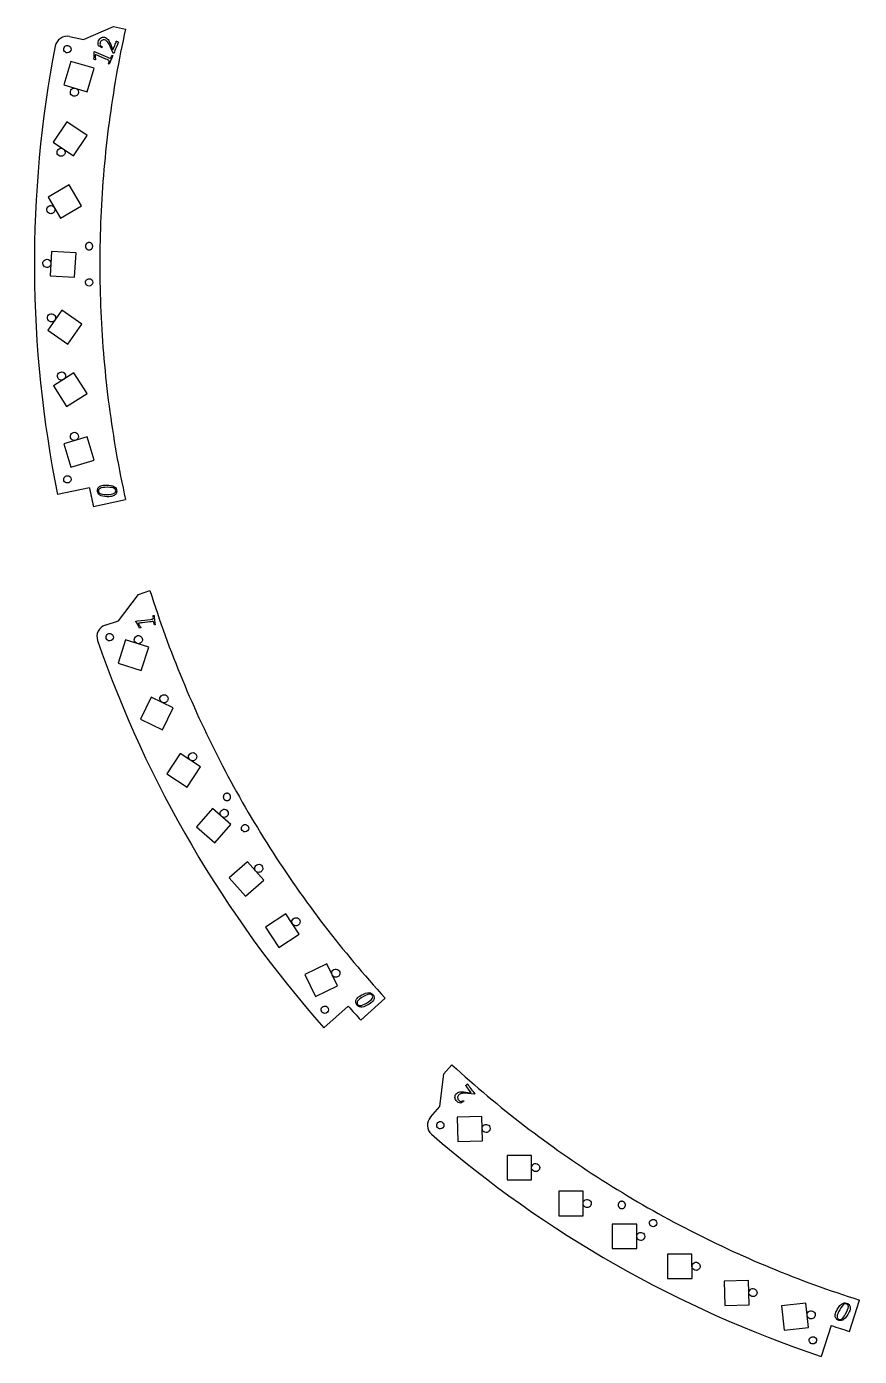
# Model space of a CAD drawing. Header units: millimetres. Extents: x 0 to 573, y 3 to 576.
# Drawn here: x 3.2 to 208, y 19.7 to 346.7 of the extents above; entities that cross this region are included whole.
import ezdxf

# ---------------------------------------------------------------- set-up
doc = ezdxf.new("R2010")
doc.units = ezdxf.units.MM
doc.layers.get('0').update_dxf_attribs({"linetype": 'CONTINUOUS'})
doc.layers.add('labels', color=7, linetype='CONTINUOUS')

msp = doc.modelspace()

# ---------------------------------------------------------------- linework, layer by layer
at = {"color": 7}
for points in [[(17.204769, 343.514729), (24.626243, 346.66423), (27.563712, 346.058333)], [(13.779905, 344.221159), (17.204769, 343.514729)], [(18.677049, 233.258382), (10.865111, 231.59445)], [(19.65961, 228.642751), (27.563461, 230.396295)], [(25.87074, 200.596928), (30.723174, 207.035214), (33.570045, 207.979226)], [(22.551505, 199.496283), (25.87074, 200.596928)], [(82.273944, 105.848271), (76.340574, 100.501295)], [(85.432683, 102.342298), (91.400847, 107.812838)], [(104.83459, 81.159468), (105.817779, 89.161404), (107.811236, 91.402378)], [(102.510372, 78.546664), (104.83459, 81.159468)], [(205.544062, 25.849434), (207.977374, 33.571142)], [(201.055527, 27.306326), (198.590566, 19.709024)]]:
    msp.add_lwpolyline(points, dxfattribs=at)
for points in [[(13.264001, 340.20301)], [(14.075987, 338.096743), (12.396007, 332.336737), (18.156013, 330.656757), (19.835993, 336.416763)], [(14.996014, 329.536746)], [(13.159554, 323.243964), (9.788786, 318.280304), (14.752446, 314.909536), (18.123214, 319.873196)], [(11.708821, 314.767643)], [(13.744059, 307.777497), (8.555253, 304.764809), (11.567941, 299.576003), (16.756747, 302.58869)], [(9.196796, 300.668291)], [(15.391253, 291.051846), (9.400903, 291.392003), (9.060747, 285.401653), (15.051097, 285.061496)], [(8.232433, 287.453521)], [(18.59672, 282.882144)], [(16.830667, 273.533158), (11.899592, 276.951417), (8.481333, 272.020342), (13.412408, 268.602082)], [(9.368617, 274.055589)], [(18.097109, 256.454137), (14.878613, 261.517859), (9.814891, 258.299362), (13.033387, 253.235641)], [(11.810336, 259.752564)], [(19.838482, 240.041283), (18.151467, 245.799232), (12.393518, 244.112217), (14.080533, 238.354268)], [(14.991323, 244.915383)], [(13.264001, 234.45049)], [(23.663793, 195.637934)], [(31.439253, 188.365309), (33.267441, 194.080003), (27.552747, 195.908191), (25.724559, 190.193497)], [(30.714792, 194.946546)], [(36.677555, 173.802297), (39.280453, 179.208305), (33.874445, 181.811203), (31.271547, 176.405195)], [(37.011265, 180.410755)], [(42.710552, 159.661062), (46.011688, 164.671302), (41.001448, 167.972438), (37.700312, 162.962198)], [(44.056757, 166.15691)], [(49.501213, 145.994392), (53.438357, 150.521963), (48.910787, 154.459107), (44.973643, 149.931537)], [(51.830763, 152.24513)], [(56.942497, 148.662968)], [(57.032213, 132.832952), (61.539797, 136.792962), (57.579787, 141.300547), (53.072203, 137.340537)], [(60.311057, 138.706756)], [(65.279428, 120.219429), (70.283321, 123.530178), (66.972572, 128.534071), (61.968679, 125.223322)], [(69.461929, 125.583916)], [(74.23676, 108.204995), (79.647755, 110.797509), (77.05524, 116.208505), (71.644245, 113.61599)], [(79.25333, 112.935093)], [(76.540053, 104.053566)], [(109.292549, 72.562629), (115.290121, 72.733299), (115.119451, 78.730871), (109.121879, 78.560201)], [(104.952816, 75.640803)], [(116.204381, 74.76053)], [(121.380716, 63.122041), (127.380709, 63.131466), (127.371284, 69.131459), (121.371291, 69.122034)], [(128.375995, 65.133033)], [(134.066, 54.30675), (140.066, 54.30675), (140.066, 60.30675), (134.066, 60.30675)], [(141.066, 56.30675)], [(147.226, 46.20675), (153.226, 46.20675), (153.226, 52.20675), (147.226, 52.20675)], [(157.260502, 51.598641)], [(154.226, 48.20675)], [(160.824389, 38.848384), (166.824366, 38.865139), (166.807611, 44.865116), (160.807634, 44.848361)], [(167.815984, 40.86792)], [(174.900633, 32.185012), (180.897738, 32.371383), (180.711367, 38.368488), (174.714262, 38.182117)], [(181.80407, 34.400997)], [(189.4787, 26.189371), (195.443379, 26.839449), (194.7933, 32.804129), (188.828621, 32.15405)], [(196.112453, 28.930135)], [(196.537185, 22.764543)]]:
    msp.add_lwpolyline(points, close=True, dxfattribs=at)
for points in [[(11.535302, 343.775182), (10.876456, 343.333278), (10.421328, 342.646597), (10.271, 341.86765)], [(13.779905, 344.221159), (13.002168, 344.377631), (12.194148, 344.217086), (11.535302, 343.775182)], [(27.563712, 346.058333), (25.880231, 338.470439), (24.528288, 330.808994), (23.513033, 323.103188)], [(10.271082, 341.867626), (3.238472, 305.42636), (3.440273, 267.95785), (10.865, 231.59445)], [(12.432509, 340.758595), (12.293206, 341.094902), (12.370206, 341.482008), (12.627604, 341.739406)], [(13.264001, 340.20301), (12.899985, 340.20301), (12.571812, 340.422288), (12.432509, 340.758595)], [(12.627604, 341.739406), (12.885003, 341.996804), (13.272109, 342.073804), (13.608416, 341.934501)], [(13.900397, 340.466614), (13.731614, 340.297831), (13.502695, 340.20301), (13.264001, 340.20301)], [(13.608416, 341.934501), (13.944723, 341.795198), (14.164001, 341.467026), (14.164001, 341.10301)], [(14.164001, 341.10301), (14.164001, 340.864315), (14.069179, 340.635396), (13.900397, 340.466614)], [(14.072134, 330.154062), (13.917353, 330.527737), (14.002909, 330.957855), (14.288907, 331.243853)], [(14.288907, 331.243853), (14.574905, 331.529851), (15.005023, 331.615406), (15.378697, 331.460625)], [(15.378697, 331.460625), (15.752372, 331.305844), (15.996014, 330.941208), (15.996014, 330.536746)], [(15.996014, 330.536746), (15.996014, 330.271529), (15.890657, 330.017175), (15.703121, 329.829639)], [(14.996014, 329.536746), (14.591551, 329.536746), (14.226915, 329.780388), (14.072134, 330.154062)], [(15.703121, 329.829639), (15.515584, 329.642103), (15.26123, 329.536746), (14.996014, 329.536746)], [(23.513033, 323.103188), (22.497779, 315.397383), (21.819213, 307.647216), (21.479921, 299.882226)], [(10.784942, 315.384959), (10.630161, 315.758634), (10.715717, 316.188752), (11.001715, 316.47475)], [(11.708821, 314.767643), (11.304359, 314.767643), (10.939723, 315.011285), (10.784942, 315.384959)], [(11.001715, 316.47475), (11.287713, 316.760748), (11.71783, 316.846303), (12.091505, 316.691522)], [(12.415928, 315.060536), (12.228392, 314.873), (11.974038, 314.767643), (11.708821, 314.767643)], [(12.091505, 316.691522), (12.465179, 316.536741), (12.708821, 316.172105), (12.708821, 315.767643)], [(12.708821, 315.767643), (12.708821, 315.502426), (12.603465, 315.248073), (12.415928, 315.060536)], [(8.272916, 301.285608), (8.118135, 301.659282), (8.203691, 302.0894), (8.489689, 302.375398)], [(9.196796, 300.668291), (8.792333, 300.668291), (8.427697, 300.911934), (8.272916, 301.285608)], [(8.489689, 302.375398), (8.775687, 302.661396), (9.205805, 302.746952), (9.579479, 302.592171)], [(9.903902, 300.961185), (9.716366, 300.773648), (9.462012, 300.668291), (9.196796, 300.668291)], [(9.579479, 302.592171), (9.953153, 302.43739), (10.196796, 302.072754), (10.196796, 301.668291)], [(10.196796, 301.668291), (10.196796, 301.403075), (10.091439, 301.148721), (9.903902, 300.961185)], [(21.479921, 299.882226), (21.14063, 292.117235), (21.140613, 284.33742), (21.479871, 276.572428)], [(17.700559, 292.754397), (17.697149, 292.717595), (17.696009, 292.680583), (17.697147, 292.64364)], [(17.697147, 292.64364), (17.698285, 292.606698), (17.701702, 292.569826), (17.707371, 292.533303)], [(17.717556, 292.863895), (17.709649, 292.827791), (17.703969, 292.791199), (17.700559, 292.754397)], [(17.707371, 292.533303), (17.71304, 292.496781), (17.720962, 292.460608), (17.731077, 292.425059)], [(17.747881, 292.970475), (17.735597, 292.935616), (17.725463, 292.9), (17.717556, 292.863895)], [(17.731077, 292.425059), (17.741191, 292.38951), (17.753499, 292.354585), (17.767905, 292.320548)], [(17.791073, 293.07252), (17.774599, 293.039435), (17.760165, 293.005334), (17.747881, 292.970475)], [(17.767905, 292.320548), (17.782311, 292.286512), (17.798817, 292.253364), (17.817297, 292.221356)], [(17.846478, 293.168484), (17.826062, 293.137674), (17.807547, 293.105605), (17.791073, 293.07252)], [(17.817297, 292.221356), (17.835777, 292.189348), (17.856231, 292.158479), (17.878504, 292.128985)], [(17.913255, 293.256912), (17.889209, 293.228845), (17.866893, 293.199294), (17.846478, 293.168484)], [(17.878504, 292.128985), (17.900778, 292.09949), (17.92487, 292.071369), (17.950599, 292.044835)], [(17.990394, 293.336464), (17.96308, 293.311564), (17.937302, 293.28498), (17.913255, 293.256912)], [(17.950599, 292.044835), (17.976328, 292.018301), (18.003694, 291.993354), (18.032488, 291.970183)], [(18.076723, 293.405933), (18.046557, 293.384578), (18.017707, 293.361363), (17.990394, 293.336464)], [(18.032488, 291.970183), (18.061283, 291.947012), (18.091507, 291.925617), (18.122931, 291.90616)], [(18.170936, 293.464267), (18.138374, 293.446781), (18.10689, 293.427287), (18.076723, 293.405933)], [(18.122931, 291.90616), (18.154355, 291.886703), (18.186979, 291.869185), (18.220556, 291.853737)], [(18.271602, 293.510581), (18.237138, 293.497229), (18.203498, 293.481752), (18.170936, 293.464267)], [(18.220556, 291.853737), (18.254132, 291.838289), (18.288662, 291.824912), (18.323882, 291.813708)], [(18.377198, 293.544173), (18.341354, 293.535158), (18.306066, 293.523932), (18.271602, 293.510581)], [(18.323882, 291.813708), (18.359103, 291.802503), (18.395015, 291.793471), (18.431345, 291.78668)], [(18.48612, 293.564534), (18.449441, 293.559992), (18.413041, 293.553188), (18.377198, 293.544173)], [(18.431345, 291.78668), (18.467676, 291.779889), (18.504425, 291.775338), (18.541315, 291.773063)], [(18.59672, 293.571356), (18.55976, 293.571356), (18.5228, 293.569076), (18.48612, 293.564534)], [(18.541315, 291.773063), (18.578205, 291.770787), (18.615235, 291.770787), (18.652125, 291.773063)], [(18.707319, 293.564534), (18.67064, 293.569076), (18.63368, 293.571356), (18.59672, 293.571356)], [(18.652125, 291.773063), (18.689014, 291.775338), (18.725764, 291.779889), (18.762094, 291.78668)], [(18.816242, 293.544173), (18.780399, 293.553188), (18.743999, 293.559992), (18.707319, 293.564534)], [(18.762094, 291.78668), (18.798425, 291.793471), (18.834337, 291.802503), (18.869557, 291.813708)], [(18.921837, 293.510581), (18.887373, 293.523932), (18.852086, 293.535158), (18.816242, 293.544173)], [(18.869557, 291.813708), (18.904778, 291.824912), (18.939307, 291.838289), (18.972884, 291.853737)], [(19.022504, 293.464267), (18.989942, 293.481752), (18.956301, 293.497229), (18.921837, 293.510581)], [(18.972884, 291.853737), (19.006461, 291.869185), (19.039085, 291.886703), (19.070509, 291.90616)], [(19.116716, 293.405933), (19.08655, 293.427287), (19.055066, 293.446781), (19.022504, 293.464267)], [(19.070509, 291.90616), (19.101933, 291.925617), (19.132157, 291.947012), (19.160951, 291.970183)], [(19.203046, 293.336464), (19.175732, 293.361363), (19.146883, 293.384578), (19.116716, 293.405933)], [(19.160951, 291.970183), (19.189746, 291.993354), (19.217112, 292.018301), (19.242841, 292.044835)], [(19.280184, 293.256912), (19.256138, 293.28498), (19.23036, 293.311564), (19.203046, 293.336464)], [(19.242841, 292.044835), (19.26857, 292.071369), (19.292662, 292.09949), (19.314935, 292.128985)], [(19.346962, 293.168484), (19.326547, 293.199294), (19.304231, 293.228845), (19.280184, 293.256912)], [(19.314935, 292.128985), (19.337209, 292.158479), (19.357663, 292.189348), (19.376143, 292.221356)], [(19.402367, 293.07252), (19.385892, 293.105605), (19.367377, 293.137674), (19.346962, 293.168484)], [(19.376143, 292.221356), (19.394623, 292.253364), (19.411128, 292.286512), (19.425535, 292.320548)], [(19.445559, 292.970475), (19.433275, 293.005334), (19.418841, 293.039435), (19.402367, 293.07252)], [(19.425535, 292.320548), (19.439941, 292.354585), (19.452248, 292.38951), (19.462363, 292.425059)], [(19.475883, 292.863895), (19.467976, 292.9), (19.457843, 292.935616), (19.445559, 292.970475)], [(19.462363, 292.425059), (19.472478, 292.460608), (19.480399, 292.496781), (19.486069, 292.533303)], [(19.492881, 292.754397), (19.48947, 292.791199), (19.48379, 292.827791), (19.475883, 292.863895)], [(19.486069, 292.533303), (19.491738, 292.569826), (19.495155, 292.606698), (19.496293, 292.64364)], [(19.496293, 292.64364), (19.497431, 292.680583), (19.496291, 292.717595), (19.492881, 292.754397)], [(7.308554, 288.070838), (7.153773, 288.444512), (7.239329, 288.87463), (7.525327, 289.160628)], [(8.232433, 287.453521), (7.827971, 287.453521), (7.463335, 287.697163), (7.308554, 288.070838)], [(7.525327, 289.160628), (7.811325, 289.446626), (8.241442, 289.532182), (8.615117, 289.377401)], [(8.93954, 287.746414), (8.752004, 287.558878), (8.49765, 287.453521), (8.232433, 287.453521)], [(8.615117, 289.377401), (8.988791, 289.22262), (9.232433, 288.857983), (9.232433, 288.453521)], [(9.232433, 288.453521), (9.232433, 288.188304), (9.127076, 287.933951), (8.93954, 287.746414)], [(17.960324, 284.41854), (18.217722, 284.675938), (18.604828, 284.752938), (18.941135, 284.613635)], [(18.941135, 284.613635), (19.277442, 284.474333), (19.49672, 284.14616), (19.49672, 283.782144)], [(17.765228, 283.437729), (17.625925, 283.774036), (17.702926, 284.161142), (17.960324, 284.41854)], [(18.59672, 282.882144), (18.232704, 282.882144), (17.904531, 283.101422), (17.765228, 283.437729)], [(19.233116, 283.145748), (19.064333, 282.976965), (18.835415, 282.882144), (18.59672, 282.882144)], [(19.49672, 283.782144), (19.49672, 283.543449), (19.401899, 283.314531), (19.233116, 283.145748)], [(8.444737, 274.672906), (8.289956, 275.04658), (8.375512, 275.476698), (8.66151, 275.762696)], [(9.368617, 274.055589), (8.964154, 274.055589), (8.599518, 274.299232), (8.444737, 274.672906)], [(8.66151, 275.762696), (8.947508, 276.048694), (9.377626, 276.13425), (9.7513, 275.979469)], [(9.7513, 275.979469), (10.124974, 275.824688), (10.368617, 275.460052), (10.368617, 275.055589)], [(10.368617, 275.055589), (10.368617, 274.790373), (10.26326, 274.536019), (10.075723, 274.348483)], [(21.479871, 276.572428), (21.819129, 268.807436), (22.497661, 261.057267), (23.512883, 253.351457)], [(10.075723, 274.348483), (9.888187, 274.160946), (9.633833, 274.055589), (9.368617, 274.055589)], [(11.103229, 261.459671), (11.389227, 261.745669), (11.819345, 261.831225), (12.193019, 261.676444)], [(12.193019, 261.676444), (12.566693, 261.521663), (12.810336, 261.157027), (12.810336, 260.752564)], [(10.886456, 260.369881), (10.731675, 260.743555), (10.817231, 261.173673), (11.103229, 261.459671)], [(11.810336, 259.752564), (11.405873, 259.752564), (11.041237, 259.996207), (10.886456, 260.369881)], [(12.517442, 260.045458), (12.329906, 259.857921), (12.075552, 259.752564), (11.810336, 259.752564)], [(12.810336, 260.752564), (12.810336, 260.487348), (12.704979, 260.232994), (12.517442, 260.045458)], [(23.512883, 253.351457), (24.528104, 245.645647), (25.880014, 237.984196), (27.563461, 230.396295)], [(14.067444, 245.532699), (13.912663, 245.906374), (13.998218, 246.336491), (14.284216, 246.622489)], [(14.991323, 244.915383), (14.586861, 244.915383), (14.222225, 245.159025), (14.067444, 245.532699)], [(14.284216, 246.622489), (14.570214, 246.908487), (15.000332, 246.994043), (15.374007, 246.839262)], [(15.374007, 246.839262), (15.747681, 246.684481), (15.991323, 246.319845), (15.991323, 245.915383)], [(15.991323, 245.915383), (15.991323, 245.650166), (15.885966, 245.395812), (15.69843, 245.208276)], [(15.69843, 245.208276), (15.510894, 245.020739), (15.25654, 244.915383), (14.991323, 244.915383)], [(12.432509, 235.006075), (12.293206, 235.342382), (12.370206, 235.729488), (12.627604, 235.986886)], [(12.627604, 235.986886), (12.885003, 236.244284), (13.272109, 236.321284), (13.608416, 236.181982)], [(13.608416, 236.181982), (13.944723, 236.042679), (14.164001, 235.714506), (14.164001, 235.35049)], [(13.264001, 234.45049), (12.899985, 234.45049), (12.571812, 234.669768), (12.432509, 235.006075)], [(13.900397, 234.714094), (13.731614, 234.545311), (13.502695, 234.45049), (13.264001, 234.45049)], [(14.164001, 235.35049), (14.164001, 235.111795), (14.069179, 234.882877), (13.900397, 234.714094)], [(18.677049, 233.258382), (18.991496, 231.717056), (19.319159, 230.178455), (19.66, 228.64275)], [(33.570045, 207.979226), (35.906055, 200.566177), (38.56596, 193.255199), (41.539627, 186.074148)], [(22.551505, 199.496283), (21.799833, 199.242812), (21.180469, 198.699724), (20.830952, 197.987617)], [(20.830952, 197.987617), (20.481435, 197.27551), (20.430695, 196.453329), (20.69, 195.70365)], [(22.832302, 196.193519), (22.692999, 196.529826), (22.769999, 196.916932), (23.027397, 197.174331)], [(23.663793, 195.637934), (23.299777, 195.637934), (22.971605, 195.857212), (22.832302, 196.193519)], [(23.027397, 197.174331), (23.284796, 197.431729), (23.671902, 197.508729), (24.008209, 197.369426)], [(24.008209, 197.369426), (24.344516, 197.230123), (24.563793, 196.90195), (24.563793, 196.537934)], [(24.563793, 196.537934), (24.563793, 196.29924), (24.468972, 196.070321), (24.30019, 195.901538)], [(29.790913, 195.563862), (29.636132, 195.937537), (29.721688, 196.367655), (30.007685, 196.653653)], [(30.007685, 196.653653), (30.293683, 196.939651), (30.723801, 197.025206), (31.097476, 196.870425)], [(31.097476, 196.870425), (31.47115, 196.715644), (31.714792, 196.351008), (31.714792, 195.946546)], [(20.689542, 195.703652), (32.819973, 160.628425), (51.729168, 128.280819), (76.341, 100.50175)], [(24.30019, 195.901538), (24.131407, 195.732756), (23.902488, 195.637934), (23.663793, 195.637934)], [(30.714792, 194.946546), (30.31033, 194.946546), (29.945694, 195.190188), (29.790913, 195.563862)], [(31.421899, 195.239439), (31.234363, 195.051903), (30.980009, 194.946546), (30.714792, 194.946546)], [(31.714792, 195.946546), (31.714792, 195.681329), (31.609435, 195.426975), (31.421899, 195.239439)], [(41.539627, 186.074148), (44.513294, 178.893097), (47.800721, 171.841974), (51.389382, 164.947649)], [(36.087386, 181.028072), (35.932605, 181.401746), (36.018161, 181.831864), (36.304159, 182.117862)], [(37.011265, 180.410755), (36.606803, 180.410755), (36.242167, 180.654397), (36.087386, 181.028072)], [(36.304159, 182.117862), (36.590157, 182.40386), (37.020274, 182.489416), (37.393949, 182.334635)], [(37.718372, 180.703648), (37.530836, 180.516112), (37.276482, 180.410755), (37.011265, 180.410755)], [(37.393949, 182.334635), (37.767623, 182.179854), (38.011265, 181.815217), (38.011265, 181.410755)], [(38.011265, 181.410755), (38.011265, 181.145539), (37.905909, 180.891185), (37.718372, 180.703648)], [(43.132878, 166.774226), (42.978097, 167.147901), (43.063652, 167.578018), (43.34965, 167.864016)], [(44.056757, 166.15691), (43.652295, 166.15691), (43.287659, 166.400552), (43.132878, 166.774226)], [(43.34965, 167.864016), (43.635648, 168.150014), (44.065766, 168.23557), (44.439441, 168.080789)], [(44.439441, 168.080789), (44.813115, 167.926008), (45.056757, 167.561372), (45.056757, 167.15691)], [(45.056757, 167.15691), (45.056757, 166.891693), (44.9514, 166.637339), (44.763864, 166.449803)], [(44.763864, 166.449803), (44.576328, 166.262267), (44.321974, 166.15691), (44.056757, 166.15691)], [(51.389382, 164.947649), (54.978042, 158.053324), (58.867935, 151.315798), (63.044236, 144.760747)], [(51.599598, 157.316656), (51.597323, 157.279766), (51.597323, 157.242736), (51.599598, 157.205847)], [(51.613215, 157.426626), (51.606424, 157.390295), (51.601873, 157.353546), (51.599598, 157.316656)], [(51.599598, 157.205847), (51.601873, 157.168957), (51.606424, 157.132207), (51.613215, 157.095877)], [(51.640243, 157.534089), (51.629039, 157.498868), (51.620006, 157.462957), (51.613215, 157.426626)], [(51.613215, 157.095877), (51.620006, 157.059546), (51.629039, 157.023635), (51.640243, 156.988414)], [(51.680272, 157.637416), (51.664824, 157.603839), (51.651448, 157.569309), (51.640243, 157.534089)], [(51.640243, 156.988414), (51.651448, 156.953193), (51.664824, 156.918664), (51.680272, 156.885087)], [(51.732695, 157.73504), (51.713239, 157.703616), (51.69572, 157.670992), (51.680272, 157.637416)], [(51.796718, 157.825483), (51.773547, 157.796688), (51.752152, 157.766464), (51.732695, 157.73504)], [(51.87137, 157.907372), (51.844836, 157.881643), (51.819889, 157.854278), (51.796718, 157.825483)], [(51.95552, 157.979467), (51.926025, 157.957194), (51.897904, 157.933101), (51.87137, 157.907372)], [(52.047891, 158.040674), (52.015883, 158.022194), (51.985014, 158.00174), (51.95552, 157.979467)], [(52.147084, 158.090066), (52.113047, 158.07566), (52.079899, 158.059154), (52.047891, 158.040674)], [(52.251594, 158.126894), (52.216045, 158.11678), (52.18112, 158.104473), (52.147084, 158.090066)], [(52.359838, 158.1506), (52.323316, 158.144931), (52.287143, 158.137009), (52.251594, 158.126894)], [(52.470175, 158.160825), (52.433233, 158.159686), (52.396361, 158.15627), (52.359838, 158.1506)], [(52.580932, 158.157412), (52.54413, 158.160822), (52.507118, 158.161963), (52.470175, 158.160825)], [(52.690431, 158.140415), (52.654326, 158.148322), (52.617735, 158.154002), (52.580932, 158.157412)], [(52.79701, 158.11009), (52.762151, 158.122374), (52.726535, 158.132508), (52.690431, 158.140415)], [(52.899055, 158.066898), (52.86597, 158.083373), (52.831869, 158.097807), (52.79701, 158.11009)], [(52.995019, 158.011494), (52.96421, 158.031909), (52.932141, 158.050424), (52.899055, 158.066898)], [(53.083447, 157.944716), (53.05538, 157.968763), (53.025829, 157.991078), (52.995019, 158.011494)], [(53.162999, 157.867577), (53.138099, 157.894891), (53.111515, 157.920669), (53.083447, 157.944716)], [(53.232468, 157.781248), (53.211114, 157.811414), (53.187899, 157.840264), (53.162999, 157.867577)], [(53.290802, 157.687036), (53.273316, 157.719598), (53.253823, 157.751081), (53.232468, 157.781248)], [(53.337116, 157.586369), (53.323764, 157.620833), (53.308287, 157.654474), (53.290802, 157.687036)], [(53.370708, 157.480774), (53.361693, 157.516617), (53.350467, 157.551905), (53.337116, 157.586369)], [(53.337116, 156.936134), (53.350467, 156.970598), (53.361693, 157.005885), (53.370708, 157.041729)], [(53.391069, 157.371851), (53.386527, 157.408531), (53.379723, 157.44493), (53.370708, 157.480774)], [(53.370708, 157.041729), (53.379723, 157.077573), (53.386527, 157.113972), (53.391069, 157.150652)], [(53.397891, 157.261251), (53.397891, 157.298211), (53.395611, 157.335171), (53.391069, 157.371851)], [(53.391069, 157.150652), (53.395611, 157.187332), (53.397891, 157.224292), (53.397891, 157.261251)], [(50.906883, 152.862447), (50.752102, 153.236121), (50.837658, 153.666239), (51.123656, 153.952237)], [(51.123656, 153.952237), (51.409654, 154.238235), (51.839772, 154.323791), (52.213446, 154.16901)], [(51.680272, 156.885087), (51.69572, 156.85151), (51.713239, 156.818886), (51.732695, 156.787462)], [(51.732695, 156.787462), (51.752152, 156.756039), (51.773547, 156.725815), (51.796718, 156.69702)], [(51.796718, 156.69702), (51.819889, 156.668225), (51.844836, 156.64086), (51.87137, 156.615131)], [(51.87137, 156.615131), (51.897904, 156.589402), (51.926025, 156.565309), (51.95552, 156.543036)], [(51.95552, 156.543036), (51.985014, 156.520763), (52.015883, 156.500308), (52.047891, 156.481829)], [(52.047891, 156.481829), (52.079899, 156.463349), (52.113047, 156.446843), (52.147084, 156.432436)], [(52.147084, 156.432436), (52.18112, 156.41803), (52.216045, 156.405723), (52.251594, 156.395608)], [(52.213446, 154.16901), (52.587121, 154.014229), (52.830763, 153.649592), (52.830763, 153.24513)], [(52.251594, 156.395608), (52.287143, 156.385494), (52.323316, 156.377572), (52.359838, 156.371902)], [(52.359838, 156.371902), (52.396361, 156.366233), (52.433233, 156.362816), (52.470175, 156.361678)], [(52.470175, 156.361678), (52.507118, 156.36054), (52.54413, 156.36168), (52.580932, 156.365091)], [(52.580932, 156.365091), (52.617735, 156.368501), (52.654326, 156.374181), (52.690431, 156.382088)], [(52.690431, 156.382088), (52.726535, 156.389995), (52.762151, 156.400129), (52.79701, 156.412412)], [(52.79701, 156.412412), (52.831869, 156.424696), (52.86597, 156.43913), (52.899055, 156.455604)], [(52.899055, 156.455604), (52.932141, 156.472079), (52.96421, 156.490594), (52.995019, 156.511009)], [(52.995019, 156.511009), (53.025829, 156.531425), (53.05538, 156.55374), (53.083447, 156.577787)], [(53.083447, 156.577787), (53.111515, 156.601834), (53.138099, 156.627612), (53.162999, 156.654925)], [(53.162999, 156.654925), (53.187899, 156.682239), (53.211114, 156.711088), (53.232468, 156.741255)], [(53.232468, 156.741255), (53.253823, 156.771421), (53.273316, 156.802905), (53.290802, 156.835467)], [(53.290802, 156.835467), (53.308287, 156.868029), (53.323764, 156.90167), (53.337116, 156.936134)], [(51.830763, 152.24513), (51.426301, 152.24513), (51.061664, 152.488772), (50.906883, 152.862447)], [(52.53787, 152.538023), (52.350333, 152.350487), (52.095979, 152.24513), (51.830763, 152.24513)], [(52.830763, 153.24513), (52.830763, 152.979914), (52.725406, 152.72556), (52.53787, 152.538023)], [(56.306101, 150.199364), (56.563499, 150.456762), (56.950605, 150.533763), (57.286912, 150.39446)], [(56.111005, 149.218553), (55.971702, 149.55486), (56.048702, 149.941966), (56.306101, 150.199364)], [(56.942497, 148.662968), (56.578481, 148.662968), (56.250308, 148.882246), (56.111005, 149.218553)], [(57.578893, 148.926572), (57.41011, 148.757789), (57.181192, 148.662968), (56.942497, 148.662968)], [(57.286912, 150.39446), (57.623219, 150.255157), (57.842497, 149.926984), (57.842497, 149.562968)], [(57.842497, 149.562968), (57.842497, 149.324273), (57.747676, 149.095355), (57.578893, 148.926572)], [(63.044236, 144.760747), (67.220538, 138.205696), (71.683249, 131.833118), (76.415362, 125.667302)], [(59.60395, 140.413863), (59.889948, 140.699861), (60.320066, 140.785417), (60.69374, 140.630636)], [(60.69374, 140.630636), (61.067414, 140.475855), (61.311057, 140.111219), (61.311057, 139.706756)], [(59.387177, 139.324073), (59.232396, 139.697747), (59.317952, 140.127865), (59.60395, 140.413863)], [(60.311057, 138.706756), (59.906594, 138.706756), (59.541958, 138.950399), (59.387177, 139.324073)], [(61.018163, 138.99965), (60.830627, 138.812113), (60.576273, 138.706756), (60.311057, 138.706756)], [(61.311057, 139.706756), (61.311057, 139.44154), (61.2057, 139.187186), (61.018163, 138.99965)], [(68.754822, 127.291022), (69.04082, 127.57702), (69.470938, 127.662576), (69.844612, 127.507795)], [(68.538049, 126.201232), (68.383268, 126.574907), (68.468824, 127.005024), (68.754822, 127.291022)], [(69.461929, 125.583916), (69.057466, 125.583916), (68.69283, 125.827558), (68.538049, 126.201232)], [(70.169035, 125.876809), (69.981499, 125.689272), (69.727145, 125.583916), (69.461929, 125.583916)], [(69.844612, 127.507795), (70.218286, 127.353014), (70.461929, 126.988378), (70.461929, 126.583916)], [(70.461929, 126.583916), (70.461929, 126.318699), (70.356572, 126.064345), (70.169035, 125.876809)], [(76.415362, 125.667302), (81.147474, 119.501485), (86.148988, 113.542428), (91.400847, 107.812838)], [(78.329451, 113.552409), (78.17467, 113.926084), (78.260225, 114.356202), (78.546223, 114.6422)], [(78.546223, 114.6422), (78.832221, 114.928198), (79.262339, 115.013753), (79.636014, 114.858972)], [(79.636014, 114.858972), (80.009688, 114.704191), (80.25333, 114.339555), (80.25333, 113.935093)], [(79.25333, 112.935093), (78.848868, 112.935093), (78.484232, 113.178735), (78.329451, 113.552409)], [(79.960437, 113.227986), (79.772901, 113.04045), (79.518547, 112.935093), (79.25333, 112.935093)], [(80.25333, 113.935093), (80.25333, 113.669876), (80.147973, 113.415522), (79.960437, 113.227986)], [(75.708562, 104.609151), (75.569259, 104.945458), (75.646259, 105.332564), (75.903657, 105.589962)], [(75.903657, 105.589962), (76.161055, 105.84736), (76.548161, 105.92436), (76.884468, 105.785057)], [(76.884468, 105.785057), (77.220775, 105.645754), (77.440053, 105.317582), (77.440053, 104.953566)], [(77.440053, 104.953566), (77.440053, 104.714871), (77.345232, 104.485952), (77.176449, 104.31717)], [(82.273944, 105.848271), (83.316921, 104.670754), (84.369979, 103.502204), (85.433, 102.34275)], [(76.540053, 104.053566), (76.176037, 104.053566), (75.847865, 104.272844), (75.708562, 104.609151)], [(77.176449, 104.31717), (77.007667, 104.148387), (76.778748, 104.053566), (76.540053, 104.053566)], [(107.811236, 91.402378), (113.540804, 86.150494), (119.499839, 81.148954), (125.665635, 76.416815)], [(102.510372, 78.546664), (101.985868, 77.951357), (101.720804, 77.171248), (101.77406, 76.37963)], [(101.77406, 76.37963), (101.827317, 75.588013), (102.194484, 74.850438), (102.794, 74.33075)], [(104.121324, 76.196388), (103.982021, 76.532695), (104.059022, 76.919801), (104.31642, 77.177199)], [(104.952816, 75.640803), (104.5888, 75.640803), (104.260627, 75.860081), (104.121324, 76.196388)], [(104.31642, 77.177199), (104.573818, 77.434597), (104.960924, 77.511598), (105.297231, 77.372295)], [(105.589212, 75.904407), (105.420429, 75.735624), (105.191511, 75.640803), (104.952816, 75.640803)], [(105.297231, 77.372295), (105.633538, 77.232992), (105.852816, 76.904819), (105.852816, 76.540803)], [(105.852816, 76.540803), (105.852816, 76.302108), (105.757995, 76.07319), (105.589212, 75.904407)], [(115.280502, 75.377847), (115.125721, 75.751521), (115.211277, 76.181639), (115.497275, 76.467637)], [(116.204381, 74.76053), (115.799919, 74.76053), (115.435283, 75.004172), (115.280502, 75.377847)], [(115.497275, 76.467637), (115.783273, 76.753635), (116.21339, 76.83919), (116.587065, 76.684409)], [(116.587065, 76.684409), (116.960739, 76.529628), (117.204381, 76.164992), (117.204381, 75.76053)], [(117.204381, 75.76053), (117.204381, 75.495313), (117.099025, 75.24096), (116.911488, 75.053423)], [(125.665635, 76.416815), (131.831431, 71.684676), (138.203989, 67.221938), (144.759022, 63.045607)], [(102.794179, 74.331168), (130.836948, 50.020042), (163.386562, 31.460491), (198.5906, 19.70875)], [(116.911488, 75.053423), (116.723952, 74.865887), (116.469598, 74.76053), (116.204381, 74.76053)], [(127.452116, 65.75035), (127.297335, 66.124024), (127.38289, 66.554142), (127.668888, 66.84014)], [(128.375995, 65.133033), (127.971533, 65.133033), (127.606897, 65.376675), (127.452116, 65.75035)], [(127.668888, 66.84014), (127.954886, 67.126138), (128.385004, 67.211694), (128.758678, 67.056913)], [(129.083102, 65.425926), (128.895565, 65.23839), (128.641212, 65.133033), (128.375995, 65.133033)], [(128.758678, 67.056913), (129.132353, 66.902132), (129.375995, 66.537495), (129.375995, 66.133033)], [(129.375995, 66.133033), (129.375995, 65.867817), (129.270638, 65.613463), (129.083102, 65.425926)], [(144.759022, 63.045607), (151.314056, 58.869277), (158.051565, 54.979355), (164.945874, 51.390665)], [(140.14212, 56.924066), (139.987339, 57.297741), (140.072895, 57.727859), (140.358893, 58.013857)], [(141.066, 56.30675), (140.661538, 56.30675), (140.296901, 56.550392), (140.14212, 56.924066)], [(140.358893, 58.013857), (140.644891, 58.299855), (141.075009, 58.38541), (141.448683, 58.230629)], [(141.773107, 56.599643), (141.58557, 56.412107), (141.331216, 56.30675), (141.066, 56.30675)], [(141.448683, 58.230629), (141.822358, 58.075848), (142.066, 57.711212), (142.066, 57.30675)], [(142.066, 57.30675), (142.066, 57.041533), (141.960643, 56.787179), (141.773107, 56.599643)], [(148.662645, 56.970962), (148.661507, 56.93402), (148.662647, 56.897007), (148.666058, 56.860205)], [(148.672869, 57.081299), (148.6672, 57.044777), (148.663783, 57.007904), (148.662645, 56.970962)], [(148.666058, 56.860205), (148.669468, 56.823403), (148.675148, 56.786811), (148.683055, 56.750707)], [(148.696575, 57.189543), (148.686461, 57.153994), (148.678539, 57.117822), (148.672869, 57.081299)], [(148.683055, 56.750707), (148.690962, 56.714603), (148.701096, 56.678986), (148.713379, 56.644127)], [(148.733403, 57.294054), (148.718997, 57.260017), (148.70669, 57.225092), (148.696575, 57.189543)], [(148.713379, 56.644127), (148.725663, 56.609268), (148.740097, 56.575167), (148.756571, 56.542082)], [(148.782795, 57.393247), (148.764316, 57.361238), (148.74781, 57.32809), (148.733403, 57.294054)], [(148.756571, 56.542082), (148.773046, 56.508997), (148.791561, 56.476928), (148.811976, 56.446118)], [(148.844003, 57.485618), (148.82173, 57.456123), (148.801275, 57.425255), (148.782795, 57.393247)], [(148.811976, 56.446118), (148.832392, 56.415308), (148.854707, 56.385758), (148.878754, 56.35769)], [(148.916098, 57.569767), (148.890369, 57.543233), (148.866276, 57.515112), (148.844003, 57.485618)], [(148.878754, 56.35769), (148.902801, 56.329623), (148.928579, 56.303038), (148.955892, 56.278139)], [(148.997987, 57.644419), (148.969192, 57.621248), (148.941827, 57.596301), (148.916098, 57.569767)], [(148.955892, 56.278139), (148.983206, 56.253239), (149.012055, 56.230024), (149.042222, 56.208669)], [(149.088429, 57.708442), (149.057005, 57.688985), (149.026782, 57.66759), (148.997987, 57.644419)], [(149.042222, 56.208669), (149.072388, 56.187315), (149.103872, 56.167821), (149.136434, 56.150336)], [(149.186054, 57.760865), (149.152477, 57.745418), (149.119853, 57.727899), (149.088429, 57.708442)], [(149.136434, 56.150336), (149.168996, 56.13285), (149.202637, 56.117373), (149.237101, 56.104022)], [(149.289381, 57.800894), (149.25416, 57.78969), (149.219631, 57.776313), (149.186054, 57.760865)], [(149.237101, 56.104022), (149.271565, 56.09067), (149.306852, 56.079444), (149.342696, 56.070429)], [(149.396844, 57.827922), (149.360513, 57.821131), (149.324602, 57.812099), (149.289381, 57.800894)], [(149.342696, 56.070429), (149.37854, 56.061414), (149.414939, 56.05461), (149.451619, 56.050068)], [(149.506814, 57.84154), (149.469924, 57.839264), (149.433174, 57.834714), (149.396844, 57.827922)], [(149.451619, 56.050068), (149.488299, 56.045526), (149.525258, 56.043247), (149.562218, 56.043247)], [(149.617623, 57.84154), (149.580733, 57.843815), (149.543703, 57.843815), (149.506814, 57.84154)], [(149.562218, 56.043247), (149.599178, 56.043247), (149.636138, 56.045526), (149.672818, 56.050068)], [(149.727593, 57.827922), (149.691262, 57.834714), (149.654513, 57.839264), (149.617623, 57.84154)], [(149.672818, 56.050068), (149.709498, 56.05461), (149.745897, 56.061414), (149.781741, 56.070429)], [(149.835056, 57.800894), (149.799835, 57.812099), (149.763923, 57.821131), (149.727593, 57.827922)], [(149.781741, 56.070429), (149.817584, 56.079444), (149.852872, 56.09067), (149.887336, 56.104022)], [(149.938383, 57.760865), (149.904806, 57.776313), (149.870276, 57.78969), (149.835056, 57.800894)], [(149.887336, 56.104022), (149.9218, 56.117373), (149.95544, 56.13285), (149.988003, 56.150336)], [(150.036007, 57.708442), (150.004583, 57.727899), (149.971959, 57.745418), (149.938383, 57.760865)], [(149.988003, 56.150336), (150.020565, 56.167821), (150.052048, 56.187315), (150.082215, 56.208669)], [(150.12645, 57.644419), (150.097655, 57.66759), (150.067431, 57.688985), (150.036007, 57.708442)], [(150.082215, 56.208669), (150.112381, 56.230024), (150.141231, 56.253239), (150.168544, 56.278139)], [(150.208339, 57.569767), (150.18261, 57.596301), (150.155244, 57.621248), (150.12645, 57.644419)], [(150.168544, 56.278139), (150.195858, 56.303038), (150.221636, 56.329623), (150.245683, 56.35769)], [(150.280434, 57.485618), (150.258161, 57.515112), (150.234068, 57.543233), (150.208339, 57.569767)], [(150.245683, 56.35769), (150.26973, 56.385758), (150.292045, 56.415308), (150.31246, 56.446118)], [(150.341641, 57.393247), (150.323161, 57.425255), (150.302707, 57.456123), (150.280434, 57.485618)], [(150.31246, 56.446118), (150.332876, 56.476928), (150.351391, 56.508997), (150.367865, 56.542082)], [(150.391033, 57.294054), (150.376627, 57.32809), (150.360121, 57.361238), (150.341641, 57.393247)], [(150.367865, 56.542082), (150.38434, 56.575167), (150.398774, 56.609268), (150.411057, 56.644127)], [(150.427861, 57.189543), (150.417747, 57.225092), (150.40544, 57.260017), (150.391033, 57.294054)], [(150.411057, 56.644127), (150.423341, 56.678986), (150.433475, 56.714603), (150.441382, 56.750707)], [(150.451567, 57.081299), (150.445898, 57.117822), (150.437976, 57.153994), (150.427861, 57.189543)], [(150.441382, 56.750707), (150.449289, 56.786811), (150.454969, 56.823403), (150.458379, 56.860205)], [(150.461791, 56.970962), (150.460653, 57.007904), (150.457237, 57.044777), (150.451567, 57.081299)], [(150.458379, 56.860205), (150.461789, 56.897007), (150.46293, 56.93402), (150.461791, 56.970962)], [(156.42901, 52.154226), (156.289707, 52.490533), (156.366707, 52.877639), (156.624105, 53.135037)], [(156.624105, 53.135037), (156.881504, 53.392435), (157.26861, 53.469435), (157.604917, 53.330132)], [(157.604917, 53.330132), (157.941224, 53.190829), (158.160502, 52.862657), (158.160502, 52.498641)], [(158.160502, 52.498641), (158.160502, 52.259946), (158.06568, 52.031027), (157.896898, 51.862245)], [(153.30212, 48.824066), (153.147339, 49.197741), (153.232895, 49.627859), (153.518893, 49.913857)], [(153.518893, 49.913857), (153.804891, 50.199855), (154.235009, 50.28541), (154.608683, 50.130629)], [(154.608683, 50.130629), (154.982358, 49.975848), (155.226, 49.611212), (155.226, 49.20675)], [(155.226, 49.20675), (155.226, 48.941533), (155.120643, 48.687179), (154.933107, 48.499643)], [(157.260502, 51.598641), (156.896486, 51.598641), (156.568313, 51.817919), (156.42901, 52.154226)], [(157.896898, 51.862245), (157.728115, 51.693462), (157.499196, 51.598641), (157.260502, 51.598641)], [(164.945874, 51.390665), (171.840183, 47.801975), (178.891293, 44.514517), (186.072331, 41.540819)], [(154.226, 48.20675), (153.821538, 48.20675), (153.456901, 48.450392), (153.30212, 48.824066)], [(154.933107, 48.499643), (154.74557, 48.312107), (154.491216, 48.20675), (154.226, 48.20675)], [(166.892105, 41.485236), (166.737324, 41.858911), (166.82288, 42.289029), (167.108878, 42.575027)], [(167.108878, 42.575027), (167.394876, 42.861025), (167.824993, 42.94658), (168.198668, 42.791799)], [(168.198668, 42.791799), (168.572342, 42.637018), (168.815984, 42.272382), (168.815984, 41.86792)], [(167.815984, 40.86792), (167.411522, 40.86792), (167.046886, 41.111562), (166.892105, 41.485236)], [(168.523091, 41.160813), (168.335555, 40.973277), (168.081201, 40.86792), (167.815984, 40.86792)], [(168.815984, 41.86792), (168.815984, 41.602703), (168.710628, 41.34835), (168.523091, 41.160813)], [(186.072331, 41.540819), (193.253369, 38.567121), (200.564335, 35.907184), (207.977374, 33.571142)], [(180.88019, 35.018314), (180.725409, 35.391988), (180.810965, 35.822106), (181.096963, 36.108104)], [(181.096963, 36.108104), (181.382961, 36.394102), (181.813079, 36.479658), (182.186753, 36.324877)], [(182.186753, 36.324877), (182.560428, 36.170096), (182.80407, 35.80546), (182.80407, 35.400997)], [(181.80407, 34.400997), (181.399608, 34.400997), (181.034971, 34.644639), (180.88019, 35.018314)], [(182.511177, 34.69389), (182.32364, 34.506354), (182.069286, 34.400997), (181.80407, 34.400997)], [(182.80407, 35.400997), (182.80407, 35.135781), (182.698713, 34.881427), (182.511177, 34.69389)], [(195.188573, 29.547452), (195.033792, 29.921126), (195.119348, 30.351244), (195.405346, 30.637242)], [(196.112453, 28.930135), (195.707991, 28.930135), (195.343354, 29.173777), (195.188573, 29.547452)], [(195.405346, 30.637242), (195.691344, 30.92324), (196.121462, 31.008796), (196.495136, 30.854015)], [(196.495136, 30.854015), (196.868811, 30.699234), (197.112453, 30.334598), (197.112453, 29.930135)], [(197.112453, 29.930135), (197.112453, 29.664919), (197.007096, 29.410565), (196.81956, 29.223029)], [(196.81956, 29.223029), (196.632023, 29.035492), (196.377669, 28.930135), (196.112453, 28.930135)], [(201.055527, 27.306326), (202.547526, 26.807977), (204.043772, 26.322433), (205.5441, 25.84975)], [(195.705693, 23.320128), (195.56639, 23.656435), (195.64339, 24.043541), (195.900788, 24.300939)], [(196.537185, 22.764543), (196.173169, 22.764543), (195.844996, 22.983821), (195.705693, 23.320128)], [(195.900788, 24.300939), (196.158187, 24.558338), (196.545293, 24.635338), (196.8816, 24.496035)], [(197.173581, 23.028147), (197.004798, 22.859364), (196.775879, 22.764543), (196.537185, 22.764543)], [(196.8816, 24.496035), (197.217907, 24.356732), (197.437185, 24.028559), (197.437185, 23.664543)], [(197.437185, 23.664543), (197.437185, 23.425848), (197.342363, 23.19693), (197.173581, 23.028147)]]:
    msp.add_open_spline(points, degree=3, dxfattribs=at)
at = {"layer": 'labels', "color": 5}
for points in [[(19.845102, 340.485791), (19.919979, 340.555595), (20.25044, 340.402364), (21.950941, 339.650952), (23.111912, 339.137385)], [(21.813706, 341.655885), (21.737407, 341.474792)], [(24.675811, 340.068952), (24.509555, 340.139), (23.873578, 341.616512)], [(24.091025, 341.759111), (24.437442, 340.938473), (24.893997, 342.02208)], [(25.290678, 343.071492), (25.329905, 343.089906)], [(25.837574, 342.87601), (25.842858, 342.838842)], [(20.09777, 338.529993), (19.801061, 338.63059)], [(22.756378, 338.675339), (21.11743, 339.390292)], [(23.556306, 337.411872), (23.363335, 337.493177), (23.451685, 337.728625)], [(23.556443, 337.411966), (23.556306, 337.411872)], [(24.127278, 339.331874), (24.25032, 339.598152), (24.443291, 339.516847)], [(30.103729, 200.42208), (30.133653, 200.519968), (30.496461, 200.552497), (32.34484, 200.752005), (33.607068, 200.88763)], [(33.530215, 200.309934), (31.753366, 200.109627)], [(34.389123, 201.563751), (34.362244, 201.855838), (34.570016, 201.881912)], [(34.854416, 199.615667), (34.646645, 199.589593), (34.605731, 199.83771)], [(31.300441, 198.854744), (30.993196, 198.793409)], [(111.146983, 86.311382), (111.15065, 86.354561)], [(111.589716, 86.687262), (111.624545, 86.673254)], [(111.683712, 84.616263), (112.567619, 84.505941), (111.85746, 85.443141)], [(110.634449, 82.592434), (110.753136, 82.435802)], [(113.439905, 84.277683), (113.296114, 84.168725), (111.698562, 84.356709)]]:
    msp.add_lwpolyline(points, dxfattribs=at)
for points in [[(24.67582, 340.068948)], [(22.946801, 231.6359)], [(23.033781, 231.07535)], [(34.854423, 199.615608)], [(86.782741, 106.577793)], [(87.13836, 106.135842)], [(113.439826, 84.277622)], [(204.595357, 30.192263)], [(205.124308, 29.987332)]]:
    msp.add_lwpolyline(points, close=True, dxfattribs=at)
for points in [[(20.943498, 343.183146), (21.105274, 343.56711), (21.34255, 343.826044), (21.655327, 343.959946)], [(21.861255, 343.345308), (21.636727, 343.260456), (21.471093, 343.09136), (21.364354, 342.838022)], [(21.655327, 343.959946), (21.966958, 344.096661), (22.298921, 344.090802), (22.651215, 343.94237)], [(22.600077, 343.306694), (22.332884, 343.41927), (22.08661, 343.432141), (21.861255, 343.345308)], [(23.21988, 342.811337), (23.022411, 343.05068), (22.81581, 343.215799), (22.600077, 343.306694)], [(22.651215, 343.94237), (22.956013, 343.81395), (23.211509, 343.585111), (23.417704, 343.255852)], [(19.801061, 338.63059), (19.876863, 339.330445), (19.891544, 339.948846), (19.845102, 340.485791)], [(20.94273, 341.928468), (20.848918, 342.142787), (20.802658, 342.351051), (20.803952, 342.55326)], [(20.803952, 342.55326), (20.805255, 342.755472), (20.85177, 342.965434), (20.943498, 343.183146)], [(21.737407, 341.474792), (21.377323, 341.698776), (21.112431, 341.850001), (20.94273, 341.928468)], [(21.364354, 342.838022), (21.294307, 342.671769), (21.260637, 342.508836), (21.263342, 342.349223)], [(21.263342, 342.349223), (21.266038, 342.233887), (21.291278, 342.141683), (21.339062, 342.072611)], [(21.339062, 342.072611), (21.38685, 342.003501), (21.545065, 341.864592), (21.813706, 341.655885)], [(23.873578, 341.616512), (23.634103, 342.176531), (23.416204, 342.574805), (23.21988, 342.811337)], [(23.417704, 343.255852), (23.624735, 342.928577), (23.849175, 342.429664), (24.091025, 341.759111)], [(25.271753, 341.541308), (25.059942, 341.038587), (24.861298, 340.5478), (24.67582, 340.068948)], [(24.893997, 342.02208), (25.087461, 342.481255), (25.219687, 342.831059), (25.290678, 343.071492)], [(25.842858, 342.838842), (25.663922, 342.452783), (25.473554, 342.020271), (25.271753, 341.541308)], [(25.329905, 343.089906), (25.435214, 343.024557), (25.511619, 342.981875), (25.559122, 342.961861)], [(25.559122, 342.961861), (25.596721, 342.946019), (25.689538, 342.917402), (25.837574, 342.87601)], [(20.167025, 338.553226), (20.156179, 338.527484), (20.133094, 338.51974), (20.09777, 338.529993)], [(20.12549, 339.724344), (20.117155, 339.704561), (20.113826, 339.652362), (20.115503, 339.567745)], [(20.115503, 339.567745), (20.122176, 339.168737), (20.134872, 338.891879), (20.153593, 338.737173)], [(20.19851, 339.756516), (20.162255, 339.764557), (20.137915, 339.753833), (20.12549, 339.724344)], [(20.153593, 338.737173), (20.168384, 338.628396), (20.172862, 338.56708), (20.167025, 338.553226)], [(21.11743, 339.390292), (20.565228, 339.62295), (20.258922, 339.745025), (20.19851, 339.756516)], [(23.540255, 338.254135), (23.495484, 338.335936), (23.234191, 338.476338), (22.756378, 338.675339)], [(23.111912, 339.137385), (23.392958, 339.018972), (23.584011, 338.952474), (23.685071, 338.937891)], [(23.451685, 337.728625), (23.556335, 337.999157), (23.585859, 338.174327), (23.540255, 338.254135)], [(23.977257, 338.468692), (23.876355, 338.229207), (23.736084, 337.876965), (23.556443, 337.411966)], [(23.685071, 338.937891), (23.786131, 338.923308), (23.86333, 338.935059), (23.916669, 338.973144)], [(23.916669, 338.973144), (23.968862, 339.014091), (24.039066, 339.133668), (24.127278, 339.331874)], [(24.443291, 339.516847), (24.22016, 339.025891), (24.064815, 338.676506), (23.977257, 338.468692)], [(20.672383, 232.59592), (20.672383, 232.879413), (20.743257, 233.12103), (20.885005, 233.32077)], [(21.232933, 231.4877), (20.859233, 231.764753), (20.672383, 232.13416), (20.672383, 232.59592)], [(20.885005, 233.32077), (21.024606, 233.520503), (21.238302, 233.675136), (21.526094, 233.78467)], [(21.310252, 233.12103), (21.039641, 232.968543), (20.904336, 232.753773), (20.904336, 232.47672)], [(20.904336, 232.47672), (20.904336, 232.216846), (21.038568, 232.01174), (21.307031, 231.8614)], [(23.094992, 233.39164), (22.223025, 233.39164), (21.628112, 233.301436), (21.310252, 233.12103)], [(21.526094, 233.78467), (21.811739, 233.89635), (22.228393, 233.95219), (22.776057, 233.95219)], [(22.776057, 233.95219), (23.729636, 233.95219), (24.402941, 233.814736), (24.79597, 233.53983)], [(24.786308, 233.13714), (24.479187, 233.306806), (23.915415, 233.39164), (23.094992, 233.39164)], [(24.754092, 231.90973), (25.020407, 232.05577), (25.153565, 232.266243), (25.153565, 232.54115)], [(25.153565, 232.54115), (25.153565, 232.80317), (25.031146, 233.001833), (24.786308, 233.13714)], [(24.79597, 233.53983), (25.188999, 233.264923), (25.385514, 232.89874), (25.385514, 232.44128)], [(25.385514, 232.44128), (25.385514, 232.125573), (25.293163, 231.86248), (25.108461, 231.652)], [(23.033781, 231.07535), (22.206916, 231.07535), (21.606633, 231.2128), (21.232933, 231.4877)], [(21.307031, 231.8614), (21.573346, 231.711066), (22.119936, 231.6359), (22.946801, 231.6359)], [(22.946801, 231.6359), (23.825211, 231.6359), (24.427641, 231.727176), (24.754092, 231.90973)], [(24.31918, 231.1881), (24.059309, 231.112933), (23.630842, 231.07535), (23.033781, 231.07535)], [(25.108461, 231.652), (24.921611, 231.441526), (24.658517, 231.286893), (24.31918, 231.1881)], [(30.993196, 198.793409), (30.708911, 199.437402), (30.412422, 199.980293), (30.103729, 200.42208)], [(30.77445, 199.967327), (30.73905, 199.956166), (30.723343, 199.93471), (30.727328, 199.902959)], [(30.727328, 199.902959), (30.730001, 199.881659), (30.753201, 199.834786), (30.796929, 199.762341)], [(31.753366, 200.109627), (31.158821, 200.035015), (30.832515, 199.987582), (30.77445, 199.967327)], [(30.796929, 199.762341), (31.002216, 199.420126), (31.151641, 199.186705), (31.245204, 199.062079)], [(34.419682, 200.3371), (34.340006, 200.385556), (34.043517, 200.376501), (33.530215, 200.309934)], [(33.607068, 200.88763), (33.909668, 200.925604), (34.108375, 200.963542), (34.203188, 201.001443)], [(34.203188, 201.001443), (34.298001, 201.039344), (34.35898, 201.088123), (34.386126, 201.147781)], [(34.386126, 201.147781), (34.410866, 201.209341), (34.411865, 201.347997), (34.389123, 201.563751)], [(34.605731, 199.83771), (34.561102, 200.124323), (34.499086, 200.290787), (34.419682, 200.3371)], [(34.570016, 201.881912), (34.622223, 201.345162), (34.662367, 200.964911), (34.690446, 200.74116)], [(34.690446, 200.74116), (34.722805, 200.483309), (34.777464, 200.108125), (34.854423, 199.615608)], [(31.245204, 199.062079), (31.312376, 198.975274), (31.346898, 198.92441), (31.348771, 198.909487)], [(31.348771, 198.909487), (31.352249, 198.881771), (31.336139, 198.863524), (31.300441, 198.854744)], [(84.478003, 107.728337), (84.66954, 107.967878), (85.002452, 108.224564), (85.47674, 108.498394)], [(86.033216, 108.172408), (85.278071, 107.736425), (84.807963, 107.36085), (84.622891, 107.045683)], [(85.47674, 108.498394), (86.302564, 108.975184), (86.954392, 109.192799), (87.432222, 109.15124)], [(87.625184, 108.79766), (87.274377, 108.791035), (86.743721, 108.582618), (86.033216, 108.172408)], [(87.432222, 109.15124), (87.910043, 109.109682), (88.263318, 108.890818), (88.492048, 108.494646)], [(88.241235, 108.465147), (88.110225, 108.692063), (87.904875, 108.802901), (87.625184, 108.79766)], [(88.210994, 107.718587), (88.368608, 107.978218), (88.378688, 108.227071), (88.241235, 108.465147)], [(88.492048, 108.494646), (88.649905, 108.22123), (88.701476, 107.947207), (88.646761, 107.672576)], [(84.333043, 106.271995), (84.191296, 106.517507), (84.131866, 106.76219), (84.154752, 107.006043)], [(84.154752, 107.006043), (84.175783, 107.248817), (84.283533, 107.489582), (84.478003, 107.728337)], [(85.372599, 105.592531), (84.910438, 105.645617), (84.56392, 105.872104), (84.333043, 106.271995)], [(84.622891, 107.045683), (84.464776, 106.778319), (84.454982, 106.524669), (84.593509, 106.284734)], [(84.593509, 106.284734), (84.723446, 106.059677), (84.942244, 105.949168), (85.249904, 105.953205)], [(85.249904, 105.953205), (85.555714, 105.956167), (86.066659, 106.164363), (86.782741, 106.577793)], [(87.13836, 106.135842), (86.422273, 105.722409), (85.833686, 105.541305), (85.372599, 105.592531)], [(86.782741, 106.577793), (87.543469, 107.016999), (88.019554, 107.397264), (88.210994, 107.718587)], [(88.195174, 106.876187), (88.007701, 106.681154), (87.65543, 106.434372), (87.13836, 106.135842)], [(88.646761, 107.672576), (88.590178, 107.396874), (88.439649, 107.131411), (88.195174, 106.876187)], [(111.85746, 85.443141), (111.556535, 85.840273), (111.319709, 86.129687), (111.146983, 86.311382)], [(111.15065, 86.354561), (111.259893, 86.413083), (111.335056, 86.457909), (111.37614, 86.48904)], [(111.37614, 86.48904), (111.408659, 86.513681), (111.479851, 86.579755), (111.589716, 86.687262)], [(111.624545, 86.673254), (111.869362, 86.325221), (112.148719, 85.944079), (112.462617, 85.529827)], [(112.462617, 85.529827), (112.792077, 85.095038), (113.117813, 84.677637), (113.439826, 84.277622)], [(108.876704, 82.602434), (108.625069, 82.934518), (108.519464, 83.269472), (108.559889, 83.607296)], [(108.559889, 83.607296), (108.597307, 83.945534), (108.768365, 84.230095), (109.073063, 84.460979)], [(109.35243, 82.166654), (109.177959, 82.268879), (109.019384, 82.414139), (108.876704, 82.602434)], [(109.073063, 84.460979), (109.336677, 84.660731), (109.662604, 84.76758), (110.050844, 84.781526)], [(109.19522, 83.478384), (109.15644, 83.241511), (109.220064, 83.01352), (109.386092, 82.794412)], [(109.598072, 84.098915), (109.366982, 83.923808), (109.232698, 83.716964), (109.19522, 83.478384)], [(109.962897, 81.974437), (109.730389, 82.000348), (109.5269, 82.06442), (109.35243, 82.166654)], [(109.386092, 82.794412), (109.495048, 82.650623), (109.619292, 82.539974), (109.758824, 82.462465)], [(110.336971, 84.387994), (110.030955, 84.336658), (109.784656, 84.240299), (109.598072, 84.098915)], [(109.758824, 82.462465), (109.860052, 82.407138), (109.952523, 82.382894), (110.036237, 82.389735)], [(110.753136, 82.435802), (110.379119, 82.235952), (110.115706, 82.082164), (109.962897, 81.974437)], [(110.036237, 82.389735), (110.119983, 82.396566), (110.319387, 82.464132), (110.634449, 82.592434)], [(110.050844, 84.781526), (110.437787, 84.797183), (110.982076, 84.742095), (111.683712, 84.616263)], [(111.698562, 84.356709), (111.093839, 84.429322), (110.639975, 84.43975), (110.336971, 84.387994)], [(202.504031, 31.20256), (202.980821, 32.028385), (203.436511, 32.542756), (203.8711, 32.745674)], [(203.8711, 32.745674), (204.305687, 32.948601), (204.721067, 32.935699), (205.117239, 32.706969)], [(205.117239, 32.706969), (205.390655, 32.549112), (205.572326, 32.337584), (205.662254, 32.072383)], [(202.105332, 29.249153), (202.002158, 29.469917), (201.97509, 29.7323), (202.024128, 30.036303)], [(202.024128, 30.036303), (202.07023, 30.339515), (202.230198, 30.728267), (202.504031, 31.20256)], [(202.490922, 29.517534), (202.487676, 29.206939), (202.60602, 28.982378), (202.845956, 28.843851)], [(203.148937, 31.198469), (202.712953, 30.443324), (202.493615, 29.883012), (202.490922, 29.517534)], [(204.215, 32.535946), (203.914504, 32.354805), (203.55915, 31.90898), (203.148937, 31.198469)], [(203.580175, 28.884936), (203.84353, 29.0404), (204.181924, 29.476176), (204.595357, 30.192263)], [(205.124308, 29.987332), (204.710878, 29.271251), (204.291698, 28.820117), (203.866768, 28.633931)], [(204.914768, 32.555998), (204.687852, 32.687008), (204.454596, 32.680324), (204.215, 32.535946)], [(204.595357, 30.192263), (205.034564, 30.952991), (205.256731, 31.520349), (205.261858, 31.894337)], [(205.261858, 31.894337), (205.268541, 32.197991), (205.152844, 32.418545), (204.914768, 32.555998)], [(205.669363, 31.156896), (205.604523, 30.894256), (205.422838, 30.504402), (205.124308, 29.987332)], [(205.662254, 32.072383), (205.751106, 31.805332), (205.753476, 31.50017), (205.669363, 31.156896)], [(202.626755, 28.702585), (202.381243, 28.844332), (202.207435, 29.026521), (202.105332, 29.249153)], [(203.866768, 28.633931), (203.439983, 28.448824), (203.026645, 28.471708), (202.626755, 28.702585)], [(202.845956, 28.843851), (203.071012, 28.713914), (203.315752, 28.727609), (203.580175, 28.884936)]]:
    msp.add_open_spline(points, degree=3, dxfattribs=at)

doc.saveas('drawing.dxf')
